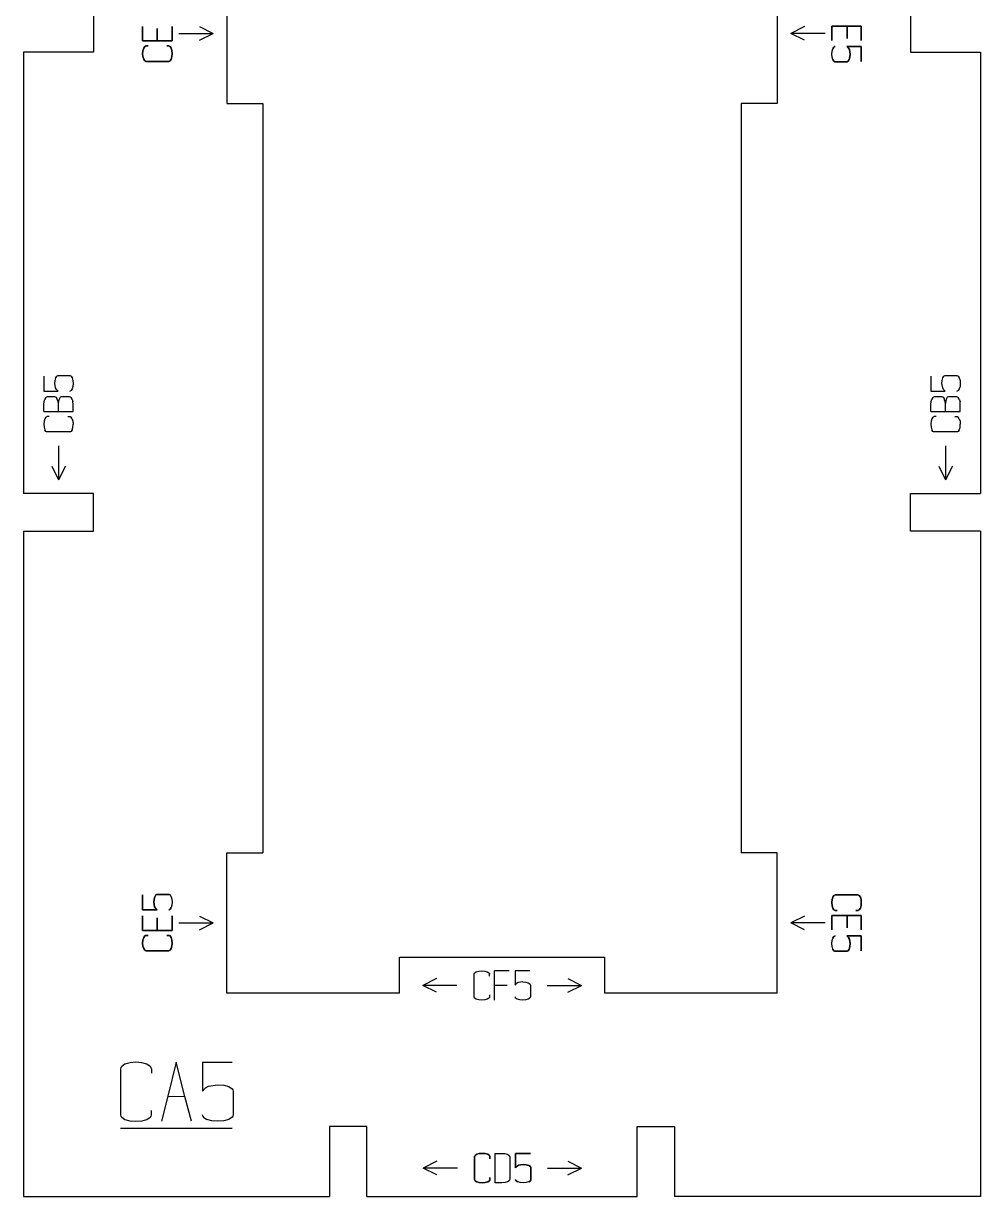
# Model space of a CAD drawing. Header units: millimetres. Extents: x -1249 to -1109, y -87 to 253.
# Drawn here: x -1248.7 to -1108.7, y -87.4 to 84.1 of the extents above; entities that cross this region are included whole.
import ezdxf

# ---------------------------------------------------------------- set-up
doc = ezdxf.new("R2010")
doc.units = ezdxf.units.MM
doc.layers.add('code', color=2, linetype='Continuous')
doc.layers.add('drawings', color=7, linetype='Continuous')

msp = doc.modelspace()

# ---------------------------------------------------------------- linework, layer by layer
at = {"layer": 'code'}
for p, q in [((-1231.23, 81.55), (-1231.23, 83.68)), ((-1231.23, 83.68), (-1231.23, 81.55)), ((-1229.13, 81.55), (-1229.13, 83.38)), ((-1229.13, 83.38), (-1229.13, 81.55)), ((-1226.92, 81.55), (-1226.92, 83.68)), ((-1226.92, 83.68), (-1226.92, 81.55)), ((-1225.92, 82.64), (-1220.92, 82.64)), ((-1222.92, 83.64), (-1220.92, 82.64)), ((-1222.92, 81.64), (-1220.92, 82.64)), ((-1134.42, 83.64), (-1136.42, 82.64)), ((-1131.42, 82.64), (-1136.42, 82.64)), ((-1134.42, 81.64), (-1136.42, 82.64)), ((-1130.42, 83.73), (-1126.11, 83.73)), ((-1128.2, 83.73), (-1130.42, 83.73)), ((-1130.42, 83.73), (-1130.42, 81.6)), ((-1130.42, 81.6), (-1130.42, 83.73)), ((-1126.11, 83.73), (-1128.2, 83.73)), ((-1128.2, 83.73), (-1128.2, 81.9)), ((-1128.2, 81.9), (-1128.2, 83.73)), ((-1126.11, 83.73), (-1126.11, 81.6)), ((-1126.11, 81.6), (-1126.11, 83.73)), ((-1226.92, 81.55), (-1231.23, 81.55)), ((-1231.23, 81.55), (-1229.13, 81.55)), ((-1231.08, 80.48), (-1230.93, 80.73)), ((-1230.93, 80.73), (-1231.08, 80.48)), ((-1230.93, 80.73), (-1230.84, 80.79)), ((-1230.84, 80.79), (-1230.93, 80.73)), ((-1230.84, 80.79), (-1230.75, 80.81)), ((-1230.75, 80.81), (-1230.84, 80.79)), ((-1230.75, 80.81), (-1230.44, 80.81)), ((-1230.44, 80.81), (-1230.75, 80.81)), ((-1229.13, 81.55), (-1226.92, 81.55)), ((-1227.7, 80.81), (-1227.4, 80.81)), ((-1227.4, 80.81), (-1227.7, 80.81)), ((-1227.4, 80.81), (-1227.3, 80.79)), ((-1227.3, 80.79), (-1227.4, 80.81)), ((-1227.3, 80.79), (-1227.21, 80.73)), ((-1227.21, 80.73), (-1227.3, 80.79)), ((-1227.21, 80.73), (-1227.06, 80.48)), ((-1227.06, 80.48), (-1227.21, 80.73)), ((-1130.28, 80.41), (-1130.12, 80.65)), ((-1130.12, 80.65), (-1130.28, 80.41)), ((-1130.12, 80.65), (-1130.03, 80.71)), ((-1130.03, 80.71), (-1130.12, 80.65)), ((-1130.03, 80.71), (-1129.94, 80.73)), ((-1129.94, 80.73), (-1130.03, 80.71)), ((-1127.97, 80.51), (-1128.23, 80.73)), ((-1128.23, 80.73), (-1126.11, 80.73)), ((-1126.11, 80.73), (-1128.23, 80.73)), ((-1128.23, 80.73), (-1127.97, 80.51)), ((-1126.11, 80.73), (-1126.11, 78.56)), ((-1126.11, 78.56), (-1126.11, 80.73)), ((-1231.23, 79.68), (-1231.19, 80.12)), ((-1231.19, 80.12), (-1231.23, 79.68)), ((-1231.19, 79.25), (-1231.23, 79.68)), ((-1231.23, 79.68), (-1231.19, 79.25)), ((-1231.19, 80.12), (-1231.08, 80.48)), ((-1231.08, 80.48), (-1231.19, 80.12)), ((-1231.08, 78.88), (-1231.19, 79.25)), ((-1231.19, 79.25), (-1231.08, 78.88)), ((-1230.93, 78.64), (-1231.08, 78.88)), ((-1231.08, 78.88), (-1230.93, 78.64)), ((-1227.06, 78.88), (-1227.21, 78.64)), ((-1227.21, 78.64), (-1227.06, 78.88)), ((-1227.06, 80.48), (-1226.95, 80.13)), ((-1226.95, 80.13), (-1227.06, 80.48)), ((-1226.95, 79.24), (-1227.06, 78.88)), ((-1227.06, 78.88), (-1226.95, 79.24)), ((-1226.95, 80.13), (-1226.92, 79.68)), ((-1226.92, 79.68), (-1226.95, 80.13)), ((-1226.92, 79.68), (-1226.95, 79.24)), ((-1226.95, 79.24), (-1226.92, 79.68)), ((-1130.42, 79.61), (-1130.38, 80.05)), ((-1130.38, 79.17), (-1130.42, 79.61)), ((-1130.38, 80.05), (-1130.28, 80.41)), ((-1130.28, 78.81), (-1130.38, 79.17)), ((-1127.85, 80.28), (-1127.97, 80.51)), ((-1127.97, 80.51), (-1127.85, 80.28)), ((-1127.89, 78.81), (-1127.78, 79.17)), ((-1127.78, 79.17), (-1127.89, 78.81)), ((-1127.75, 79.61), (-1127.85, 80.28)), ((-1127.85, 80.28), (-1127.75, 79.61)), ((-1127.78, 79.17), (-1127.75, 79.61)), ((-1127.75, 79.61), (-1127.78, 79.17)), ((-1230.84, 78.58), (-1230.93, 78.64)), ((-1230.93, 78.64), (-1230.84, 78.58)), ((-1230.75, 78.56), (-1230.84, 78.58)), ((-1230.84, 78.58), (-1230.75, 78.56)), ((-1227.4, 78.56), (-1230.75, 78.56)), ((-1230.75, 78.56), (-1227.4, 78.56)), ((-1227.3, 78.58), (-1227.4, 78.56)), ((-1227.4, 78.56), (-1227.3, 78.58)), ((-1227.21, 78.64), (-1227.3, 78.58)), ((-1227.3, 78.58), (-1227.21, 78.64)), ((-1130.28, 78.81), (-1130.12, 78.57)), ((-1130.12, 78.57), (-1130.28, 78.81)), ((-1130.12, 78.57), (-1130.03, 78.51)), ((-1130.03, 78.51), (-1130.12, 78.57)), ((-1130.03, 78.51), (-1129.94, 78.49)), ((-1129.94, 78.49), (-1130.03, 78.51)), ((-1129.94, 78.49), (-1128.23, 78.49)), ((-1128.23, 78.49), (-1129.94, 78.49)), ((-1128.23, 78.49), (-1128.13, 78.51)), ((-1128.13, 78.51), (-1128.23, 78.49)), ((-1128.13, 78.51), (-1128.04, 78.57)), ((-1128.04, 78.57), (-1128.13, 78.51)), ((-1128.04, 78.57), (-1127.89, 78.81)), ((-1127.89, 78.81), (-1128.04, 78.57)), ((-1243.77, 32.55), (-1243.68, 32.61)), ((-1243.68, 32.61), (-1243.58, 32.63)), ((-1243.58, 32.63), (-1241.87, 32.63)), ((-1241.87, 32.63), (-1241.77, 32.61)), ((-1241.77, 32.61), (-1241.69, 32.55)), ((-1114.02, 32.55), (-1113.93, 32.61)), ((-1113.93, 32.61), (-1113.83, 32.63)), ((-1113.83, 32.63), (-1112.12, 32.63)), ((-1112.12, 32.63), (-1112.02, 32.61)), ((-1112.02, 32.61), (-1111.94, 32.55)), ((-1245.7, 32.55), (-1245.7, 30.38)), ((-1244.06, 31.5), (-1244.03, 31.94)), ((-1243.96, 30.83), (-1244.06, 31.5)), ((-1244.03, 31.94), (-1243.92, 32.3)), ((-1243.92, 32.3), (-1243.77, 32.55)), ((-1241.69, 32.55), (-1241.53, 32.3)), ((-1241.53, 32.3), (-1241.42, 31.94)), ((-1241.42, 31.06), (-1241.53, 30.7)), ((-1241.42, 31.94), (-1241.39, 31.5)), ((-1241.39, 31.5), (-1241.42, 31.06)), ((-1115.95, 32.55), (-1115.95, 30.38)), ((-1114.31, 31.5), (-1114.28, 31.94)), ((-1114.21, 30.83), (-1114.31, 31.5)), ((-1114.28, 31.94), (-1114.17, 32.3)), ((-1114.17, 32.3), (-1114.02, 32.55)), ((-1111.94, 32.55), (-1111.78, 32.3)), ((-1111.78, 32.3), (-1111.67, 31.94)), ((-1111.67, 31.06), (-1111.78, 30.7)), ((-1111.67, 31.94), (-1111.64, 31.5)), ((-1111.64, 31.5), (-1111.67, 31.06)), ((-1245.7, 30.38), (-1243.58, 30.38)), ((-1245.66, 28.83), (-1245.55, 29.19)), ((-1245.4, 29.44), (-1245.55, 29.19)), ((-1245.4, 29.44), (-1245.31, 29.5)), ((-1245.22, 29.52), (-1245.31, 29.5)), ((-1244.05, 29.52), (-1245.22, 29.52)), ((-1244.05, 29.52), (-1243.89, 29.47)), ((-1243.84, 30.6), (-1243.96, 30.83)), ((-1243.89, 29.47), (-1243.76, 29.29)), ((-1243.58, 30.38), (-1243.84, 30.6)), ((-1243.65, 28.95), (-1243.76, 29.29)), ((-1243.41, 29.29), (-1243.52, 28.96)), ((-1243.28, 29.47), (-1243.41, 29.29)), ((-1243.13, 29.52), (-1243.28, 29.47)), ((-1241.87, 29.52), (-1243.13, 29.52)), ((-1241.87, 30.38), (-1241.77, 30.4)), ((-1241.77, 29.5), (-1241.87, 29.52)), ((-1241.69, 30.46), (-1241.77, 30.4)), ((-1241.77, 29.5), (-1241.68, 29.44)), ((-1241.53, 30.7), (-1241.69, 30.46)), ((-1241.53, 29.19), (-1241.68, 29.44)), ((-1241.53, 29.19), (-1241.42, 28.83)), ((-1115.95, 30.38), (-1113.83, 30.38)), ((-1115.91, 28.83), (-1115.8, 29.19)), ((-1115.65, 29.44), (-1115.8, 29.19)), ((-1115.65, 29.44), (-1115.56, 29.5)), ((-1115.47, 29.52), (-1115.56, 29.5)), ((-1114.3, 29.52), (-1115.47, 29.52)), ((-1114.3, 29.52), (-1114.14, 29.47)), ((-1114.09, 30.6), (-1114.21, 30.83)), ((-1114.14, 29.47), (-1114.01, 29.29)), ((-1113.83, 30.38), (-1114.09, 30.6)), ((-1113.9, 28.95), (-1114.01, 29.29)), ((-1113.66, 29.29), (-1113.77, 28.96)), ((-1113.53, 29.47), (-1113.66, 29.29)), ((-1113.38, 29.52), (-1113.53, 29.47)), ((-1112.12, 29.52), (-1113.38, 29.52)), ((-1112.12, 30.38), (-1112.02, 30.4)), ((-1112.02, 29.5), (-1112.12, 29.52)), ((-1111.94, 30.46), (-1112.02, 30.4)), ((-1112.02, 29.5), (-1111.93, 29.44)), ((-1111.78, 30.7), (-1111.94, 30.46)), ((-1111.78, 29.19), (-1111.93, 29.44)), ((-1111.78, 29.19), (-1111.67, 28.83)), ((-1245.7, 28.4), (-1245.66, 28.83)), ((-1245.7, 27.38), (-1245.7, 28.4)), ((-1243.65, 28.95), (-1243.59, 28.4)), ((-1243.52, 28.96), (-1243.59, 28.4)), ((-1243.59, 28.4), (-1243.59, 27.38)), ((-1241.39, 28.4), (-1241.42, 28.83)), ((-1241.39, 27.38), (-1241.39, 28.4)), ((-1115.95, 28.4), (-1115.91, 28.83)), ((-1115.95, 27.38), (-1115.95, 28.4)), ((-1113.9, 28.95), (-1113.84, 28.4)), ((-1113.77, 28.96), (-1113.84, 28.4)), ((-1113.84, 28.4), (-1113.84, 27.38)), ((-1111.64, 28.4), (-1111.67, 28.83)), ((-1111.64, 27.38), (-1111.64, 28.4)), ((-1245.7, 27.38), (-1243.59, 27.38)), ((-1245.66, 25.95), (-1245.7, 25.51)), ((-1245.55, 26.31), (-1245.66, 25.95)), ((-1245.4, 26.56), (-1245.55, 26.31)), ((-1245.4, 26.56), (-1245.31, 26.62)), ((-1245.22, 26.64), (-1245.31, 26.62)), ((-1244.91, 26.64), (-1245.22, 26.64)), ((-1243.59, 27.38), (-1241.39, 27.38)), ((-1242.18, 26.64), (-1241.87, 26.64)), ((-1241.87, 26.64), (-1241.77, 26.62)), ((-1241.68, 26.56), (-1241.77, 26.62)), ((-1241.53, 26.31), (-1241.68, 26.56)), ((-1241.53, 26.31), (-1241.42, 25.96)), ((-1241.42, 25.96), (-1241.39, 25.51)), ((-1115.95, 27.38), (-1113.84, 27.38)), ((-1115.91, 25.95), (-1115.95, 25.51)), ((-1115.8, 26.31), (-1115.91, 25.95)), ((-1115.65, 26.56), (-1115.8, 26.31)), ((-1115.65, 26.56), (-1115.56, 26.62)), ((-1115.47, 26.64), (-1115.56, 26.62)), ((-1115.16, 26.64), (-1115.47, 26.64)), ((-1113.84, 27.38), (-1111.64, 27.38)), ((-1112.43, 26.64), (-1112.12, 26.64)), ((-1112.12, 26.64), (-1112.02, 26.62)), ((-1111.93, 26.56), (-1112.02, 26.62)), ((-1111.78, 26.31), (-1111.93, 26.56)), ((-1111.78, 26.31), (-1111.67, 25.96)), ((-1111.67, 25.96), (-1111.64, 25.51)), ((-1245.7, 25.51), (-1245.66, 25.08)), ((-1245.66, 25.08), (-1245.55, 24.71)), ((-1245.4, 24.47), (-1245.55, 24.71)), ((-1245.31, 24.41), (-1245.4, 24.47)), ((-1245.22, 24.39), (-1245.31, 24.41)), ((-1241.87, 24.39), (-1245.22, 24.39)), ((-1241.77, 24.41), (-1241.87, 24.39)), ((-1241.68, 24.47), (-1241.77, 24.41)), ((-1241.53, 24.71), (-1241.68, 24.47)), ((-1241.53, 24.71), (-1241.42, 25.07)), ((-1241.42, 25.07), (-1241.39, 25.51)), ((-1115.95, 25.51), (-1115.91, 25.08)), ((-1115.91, 25.08), (-1115.8, 24.71)), ((-1115.65, 24.47), (-1115.8, 24.71)), ((-1115.56, 24.41), (-1115.65, 24.47)), ((-1115.47, 24.39), (-1115.56, 24.41)), ((-1112.12, 24.39), (-1115.47, 24.39)), ((-1112.02, 24.41), (-1112.12, 24.39)), ((-1111.93, 24.47), (-1112.02, 24.41)), ((-1111.78, 24.71), (-1111.93, 24.47)), ((-1111.78, 24.71), (-1111.67, 25.07)), ((-1111.67, 25.07), (-1111.64, 25.51)), ((-1243.54, 22.39), (-1243.54, 17.39)), ((-1113.79, 22.39), (-1113.79, 17.39)), ((-1244.54, 19.39), (-1243.54, 17.39)), ((-1242.54, 19.39), (-1243.54, 17.39)), ((-1114.79, 19.39), (-1113.79, 17.39)), ((-1112.79, 19.39), (-1113.79, 17.39)), ((-1231.23, -45.45), (-1231.23, -43.28)), ((-1231.23, -43.28), (-1231.23, -45.45)), ((-1229.56, -43.89), (-1229.59, -44.33)), ((-1229.59, -44.33), (-1229.56, -43.89)), ((-1229.59, -44.33), (-1229.49, -45)), ((-1229.49, -45), (-1229.59, -44.33)), ((-1229.45, -43.53), (-1229.56, -43.89)), ((-1229.56, -43.89), (-1229.45, -43.53)), ((-1229.29, -43.28), (-1229.45, -43.53)), ((-1229.45, -43.53), (-1229.29, -43.28)), ((-1229.21, -43.22), (-1229.29, -43.28)), ((-1229.29, -43.28), (-1229.21, -43.22)), ((-1229.11, -43.2), (-1229.21, -43.22)), ((-1229.21, -43.22), (-1229.11, -43.2)), ((-1227.4, -43.2), (-1229.11, -43.2)), ((-1229.11, -43.2), (-1227.4, -43.2)), ((-1227.3, -43.22), (-1227.4, -43.2)), ((-1227.4, -43.2), (-1227.3, -43.22)), ((-1227.21, -43.28), (-1227.3, -43.22)), ((-1227.3, -43.22), (-1227.21, -43.28)), ((-1227.06, -43.53), (-1227.21, -43.28)), ((-1227.21, -43.28), (-1227.06, -43.53)), ((-1227.06, -43.53), (-1226.95, -43.89)), ((-1226.95, -43.89), (-1226.92, -44.33)), ((-1226.92, -44.33), (-1226.95, -44.77)), ((-1130.42, -44.4), (-1130.38, -43.96)), ((-1130.38, -43.96), (-1130.42, -44.4)), ((-1130.38, -44.85), (-1130.42, -44.4)), ((-1130.42, -44.4), (-1130.38, -44.85)), ((-1130.38, -43.96), (-1130.28, -43.6)), ((-1130.28, -43.6), (-1130.38, -43.96)), ((-1130.28, -43.6), (-1130.13, -43.36)), ((-1130.13, -43.36), (-1130.28, -43.6)), ((-1130.13, -43.36), (-1130.04, -43.3)), ((-1130.04, -43.3), (-1130.13, -43.36)), ((-1130.04, -43.3), (-1129.94, -43.28)), ((-1129.94, -43.28), (-1130.04, -43.3)), ((-1129.94, -43.28), (-1126.59, -43.28)), ((-1126.59, -43.28), (-1129.94, -43.28)), ((-1126.59, -43.28), (-1126.5, -43.3)), ((-1126.5, -43.3), (-1126.59, -43.28)), ((-1126.5, -43.3), (-1126.41, -43.36)), ((-1126.41, -43.36), (-1126.5, -43.3)), ((-1126.41, -43.36), (-1126.25, -43.6)), ((-1126.25, -43.6), (-1126.41, -43.36)), ((-1126.25, -43.6), (-1126.15, -43.96)), ((-1126.15, -43.96), (-1126.25, -43.6)), ((-1126.15, -43.96), (-1126.11, -44.4)), ((-1126.11, -44.4), (-1126.15, -43.96)), ((-1126.11, -44.4), (-1126.15, -44.84)), ((-1126.15, -44.84), (-1126.11, -44.4)), ((-1229.11, -45.45), (-1231.23, -45.45)), ((-1231.23, -45.45), (-1229.11, -45.45)), ((-1229.49, -45), (-1229.36, -45.23)), ((-1229.36, -45.23), (-1229.49, -45)), ((-1229.36, -45.23), (-1229.11, -45.45)), ((-1229.11, -45.45), (-1229.36, -45.23)), ((-1227.3, -45.43), (-1227.4, -45.45)), ((-1227.4, -45.45), (-1227.3, -45.43)), ((-1227.21, -45.37), (-1227.3, -45.43)), ((-1227.3, -45.43), (-1227.21, -45.37)), ((-1227.06, -45.13), (-1227.21, -45.37)), ((-1227.21, -45.37), (-1227.06, -45.13)), ((-1226.95, -44.77), (-1227.06, -45.13)), ((-1130.42, -46.27), (-1126.11, -46.27)), ((-1128.2, -46.27), (-1130.42, -46.27)), ((-1130.42, -46.27), (-1130.42, -48.4)), ((-1130.42, -48.4), (-1130.42, -46.27)), ((-1130.28, -45.2), (-1130.38, -44.85)), ((-1130.38, -44.85), (-1130.28, -45.2)), ((-1130.12, -45.45), (-1130.28, -45.2)), ((-1130.28, -45.2), (-1130.12, -45.45)), ((-1130.03, -45.51), (-1130.12, -45.45)), ((-1130.12, -45.45), (-1130.03, -45.51)), ((-1129.94, -45.53), (-1130.03, -45.51)), ((-1130.03, -45.51), (-1129.94, -45.53)), ((-1129.63, -45.53), (-1129.94, -45.53)), ((-1129.94, -45.53), (-1129.63, -45.53)), ((-1126.11, -46.27), (-1128.2, -46.27)), ((-1128.2, -46.27), (-1128.2, -48.1)), ((-1128.2, -48.1), (-1128.2, -46.27)), ((-1126.59, -45.53), (-1126.9, -45.53)), ((-1126.9, -45.53), (-1126.59, -45.53)), ((-1126.5, -45.51), (-1126.59, -45.53)), ((-1126.59, -45.53), (-1126.5, -45.51)), ((-1126.41, -45.45), (-1126.5, -45.51)), ((-1126.5, -45.51), (-1126.41, -45.45)), ((-1126.25, -45.2), (-1126.41, -45.45)), ((-1126.41, -45.45), (-1126.25, -45.2)), ((-1126.15, -44.84), (-1126.25, -45.2)), ((-1126.25, -45.2), (-1126.15, -44.84)), ((-1126.11, -46.27), (-1126.11, -48.4)), ((-1126.11, -48.4), (-1126.11, -46.27)), ((-1231.23, -48.45), (-1231.23, -46.32)), ((-1231.23, -46.32), (-1231.23, -48.45)), ((-1229.13, -48.45), (-1229.13, -46.62)), ((-1229.13, -46.62), (-1229.13, -48.45)), ((-1226.92, -48.45), (-1226.92, -46.32)), ((-1226.92, -46.32), (-1226.92, -48.45)), ((-1225.92, -47.36), (-1220.92, -47.36)), ((-1222.92, -46.36), (-1220.92, -47.36)), ((-1222.92, -48.36), (-1220.92, -47.36)), ((-1134.42, -46.36), (-1136.42, -47.36)), ((-1131.42, -47.36), (-1136.42, -47.36)), ((-1134.42, -48.36), (-1136.42, -47.36)), ((-1226.92, -48.45), (-1231.23, -48.45)), ((-1231.23, -48.45), (-1229.13, -48.45)), ((-1231.19, -49.88), (-1231.08, -49.52)), ((-1231.08, -49.52), (-1231.19, -49.88)), ((-1231.08, -49.52), (-1230.93, -49.27)), ((-1230.93, -49.27), (-1231.08, -49.52)), ((-1230.93, -49.27), (-1230.84, -49.21)), ((-1230.84, -49.21), (-1230.93, -49.27)), ((-1230.84, -49.21), (-1230.75, -49.19)), ((-1230.75, -49.19), (-1230.84, -49.21)), ((-1230.75, -49.19), (-1230.44, -49.19)), ((-1230.44, -49.19), (-1230.75, -49.19)), ((-1229.13, -48.45), (-1226.92, -48.45)), ((-1227.7, -49.19), (-1227.4, -49.19)), ((-1227.4, -49.19), (-1227.7, -49.19)), ((-1227.4, -49.19), (-1227.3, -49.21)), ((-1227.3, -49.21), (-1227.4, -49.19)), ((-1227.3, -49.21), (-1227.21, -49.27)), ((-1227.21, -49.27), (-1227.3, -49.21)), ((-1227.21, -49.27), (-1227.06, -49.52)), ((-1227.06, -49.52), (-1227.21, -49.27)), ((-1227.06, -49.52), (-1226.95, -49.87)), ((-1226.95, -49.87), (-1227.06, -49.52)), ((-1130.38, -49.95), (-1130.28, -49.59)), ((-1130.28, -49.59), (-1130.12, -49.35)), ((-1130.12, -49.35), (-1130.28, -49.59)), ((-1130.12, -49.35), (-1130.03, -49.29)), ((-1130.03, -49.29), (-1130.12, -49.35)), ((-1130.03, -49.29), (-1129.94, -49.27)), ((-1129.94, -49.27), (-1130.03, -49.29)), ((-1127.97, -49.49), (-1128.23, -49.27)), ((-1128.23, -49.27), (-1126.11, -49.27)), ((-1126.11, -49.27), (-1128.23, -49.27)), ((-1128.23, -49.27), (-1127.97, -49.49)), ((-1127.85, -49.72), (-1127.97, -49.49)), ((-1127.97, -49.49), (-1127.85, -49.72)), ((-1127.75, -50.39), (-1127.85, -49.72)), ((-1127.85, -49.72), (-1127.75, -50.39)), ((-1126.11, -49.27), (-1126.11, -51.44)), ((-1126.11, -51.44), (-1126.11, -49.27)), ((-1231.23, -50.32), (-1231.19, -49.88)), ((-1231.19, -49.88), (-1231.23, -50.32)), ((-1231.19, -50.75), (-1231.23, -50.32)), ((-1231.23, -50.32), (-1231.19, -50.75)), ((-1231.08, -51.12), (-1231.19, -50.75)), ((-1231.19, -50.75), (-1231.08, -51.12)), ((-1230.93, -51.36), (-1231.08, -51.12)), ((-1231.08, -51.12), (-1230.93, -51.36)), ((-1230.84, -51.42), (-1230.93, -51.36)), ((-1230.93, -51.36), (-1230.84, -51.42)), ((-1230.75, -51.44), (-1230.84, -51.42)), ((-1230.84, -51.42), (-1230.75, -51.44)), ((-1227.3, -51.42), (-1227.4, -51.44)), ((-1227.4, -51.44), (-1227.3, -51.42)), ((-1227.21, -51.36), (-1227.3, -51.42)), ((-1227.3, -51.42), (-1227.21, -51.36)), ((-1227.06, -51.12), (-1227.21, -51.36)), ((-1227.21, -51.36), (-1227.06, -51.12)), ((-1226.95, -50.76), (-1227.06, -51.12)), ((-1227.06, -51.12), (-1226.95, -50.76)), ((-1226.95, -49.87), (-1226.92, -50.32)), ((-1226.92, -50.32), (-1226.95, -49.87)), ((-1226.92, -50.32), (-1226.95, -50.76)), ((-1226.95, -50.76), (-1226.92, -50.32)), ((-1130.42, -50.39), (-1130.38, -49.95)), ((-1130.38, -50.83), (-1130.42, -50.39)), ((-1130.28, -51.19), (-1130.38, -50.83)), ((-1130.28, -51.19), (-1130.12, -51.43)), ((-1130.12, -51.43), (-1130.28, -51.19)), ((-1130.12, -51.43), (-1130.03, -51.49)), ((-1130.03, -51.49), (-1130.12, -51.43)), ((-1128.13, -51.49), (-1128.04, -51.43)), ((-1128.04, -51.43), (-1128.13, -51.49)), ((-1128.04, -51.43), (-1127.89, -51.19)), ((-1127.89, -51.19), (-1128.04, -51.43)), ((-1127.89, -51.19), (-1127.78, -50.83)), ((-1127.78, -50.83), (-1127.89, -51.19)), ((-1127.78, -50.83), (-1127.75, -50.39)), ((-1127.75, -50.39), (-1127.78, -50.83)), ((-1227.4, -51.44), (-1230.75, -51.44)), ((-1230.75, -51.44), (-1227.4, -51.44)), ((-1130.03, -51.49), (-1129.94, -51.51)), ((-1129.94, -51.51), (-1130.03, -51.49)), ((-1129.94, -51.51), (-1128.23, -51.51)), ((-1128.23, -51.51), (-1129.94, -51.51)), ((-1128.23, -51.51), (-1128.13, -51.49)), ((-1128.13, -51.49), (-1128.23, -51.51)), ((-1182.75, -54.84), (-1182.73, -54.74)), ((-1182.75, -58.19), (-1182.75, -54.84)), ((-1182.73, -54.74), (-1182.67, -54.66)), ((-1182.67, -54.66), (-1182.43, -54.5)), ((-1182.43, -54.5), (-1182.06, -54.4)), ((-1182.06, -54.4), (-1181.62, -54.36)), ((-1181.62, -54.36), (-1181.19, -54.4)), ((-1181.19, -54.4), (-1180.83, -54.5)), ((-1180.83, -54.5), (-1180.58, -54.66)), ((-1180.58, -54.66), (-1180.52, -54.75)), ((-1180.52, -54.75), (-1180.5, -54.84)), ((-1180.5, -55.15), (-1180.5, -54.84)), ((-1179.76, -56.49), (-1179.76, -54.36)), ((-1177.63, -54.36), (-1179.76, -54.36)), ((-1174.59, -54.36), (-1176.76, -54.36)), ((-1176.76, -54.36), (-1176.76, -56.48)), ((-1188.26, -55.49), (-1190.26, -56.49)), ((-1185.26, -56.49), (-1190.26, -56.49)), ((-1188.26, -57.49), (-1190.26, -56.49)), ((-1179.76, -58.67), (-1179.76, -56.49)), ((-1177.93, -56.49), (-1179.76, -56.49)), ((-1176.76, -56.48), (-1176.54, -56.22)), ((-1176.31, -56.09), (-1176.54, -56.22)), ((-1175.64, -56), (-1176.31, -56.09)), ((-1175.64, -56), (-1175.2, -56.03)), ((-1175.2, -56.03), (-1174.83, -56.14)), ((-1174.83, -56.14), (-1174.59, -56.29)), ((-1174.59, -56.29), (-1174.53, -56.38)), ((-1174.53, -56.38), (-1174.51, -56.48)), ((-1174.51, -56.48), (-1174.51, -58.19)), ((-1172.06, -56.49), (-1167.06, -56.49)), ((-1169.06, -55.49), (-1167.06, -56.49)), ((-1169.06, -57.49), (-1167.06, -56.49)), ((-1182.73, -58.29), (-1182.75, -58.19)), ((-1182.67, -58.38), (-1182.73, -58.29)), ((-1180.52, -58.28), (-1180.58, -58.37)), ((-1180.5, -58.19), (-1180.52, -58.28)), ((-1180.5, -57.88), (-1180.5, -58.19)), ((-1176.76, -58.19), (-1176.74, -58.28)), ((-1176.68, -58.37), (-1176.74, -58.28)), ((-1174.53, -58.28), (-1174.59, -58.37)), ((-1174.51, -58.19), (-1174.53, -58.28)), ((-1182.43, -58.53), (-1182.67, -58.38)), ((-1182.07, -58.63), (-1182.43, -58.53)), ((-1181.62, -58.67), (-1182.07, -58.63)), ((-1181.18, -58.63), (-1181.62, -58.67)), ((-1180.83, -58.53), (-1181.18, -58.63)), ((-1180.58, -58.37), (-1180.83, -58.53)), ((-1176.44, -58.53), (-1176.68, -58.37)), ((-1176.08, -58.63), (-1176.44, -58.53)), ((-1175.64, -58.67), (-1176.08, -58.63)), ((-1175.2, -58.63), (-1175.64, -58.67)), ((-1174.83, -58.53), (-1175.2, -58.63)), ((-1174.59, -58.37), (-1174.83, -58.53)), ((-1234.41, -68.51), (-1234.45, -68.7)), ((-1234.29, -68.34), (-1234.41, -68.51)), ((-1233.82, -68.03), (-1234.29, -68.34)), ((-1233.08, -67.82), (-1233.82, -68.03)), ((-1232.21, -67.74), (-1233.08, -67.82)), ((-1231.34, -67.82), (-1232.21, -67.74)), ((-1230.61, -68.03), (-1231.34, -67.82)), ((-1230.12, -68.34), (-1230.61, -68.03)), ((-1230, -68.52), (-1230.12, -68.34)), ((-1229.96, -68.7), (-1230, -68.52)), ((-1226.35, -67.73), (-1227.57, -72.71)), ((-1225.05, -72.73), (-1226.35, -67.73)), ((-1222.48, -67.74), (-1222.48, -71.98)), ((-1222.48, -67.74), (-1218.13, -67.74)), ((-1234.45, -68.7), (-1234.45, -75.4)), ((-1229.96, -68.7), (-1229.96, -69.32)), ((-1222.48, -71.98), (-1222.04, -71.47)), ((-1222.04, -71.47), (-1221.58, -71.21)), ((-1221.58, -71.21), (-1220.23, -71.01)), ((-1220.23, -71.01), (-1219.35, -71.09)), ((-1219.35, -71.09), (-1218.63, -71.3)), ((-1218.63, -71.3), (-1218.14, -71.61)), ((-1218.14, -71.61), (-1218.02, -71.78)), ((-1218.02, -71.78), (-1217.98, -71.98)), ((-1217.98, -71.98), (-1217.98, -75.4)), ((-1227.57, -72.71), (-1228.47, -76.36)), ((-1227.57, -72.71), (-1225.05, -72.73)), ((-1224.1, -76.36), (-1225.05, -72.73)), ((-1234.45, -75.4), (-1234.41, -75.6)), ((-1230, -75.59), (-1229.96, -75.4)), ((-1229.96, -75.4), (-1229.96, -74.79)), ((-1222.44, -75.59), (-1222.48, -75.4)), ((-1217.98, -75.4), (-1218.02, -75.59)), ((-1234.41, -75.6), (-1234.29, -75.78)), ((-1234.29, -75.78), (-1233.82, -76.08)), ((-1233.82, -76.08), (-1233.1, -76.29)), ((-1233.1, -76.29), (-1232.21, -76.36)), ((-1232.21, -76.36), (-1231.32, -76.29)), ((-1231.32, -76.29), (-1230.61, -76.08)), ((-1230.61, -76.08), (-1230.12, -75.77)), ((-1230.12, -75.77), (-1230, -75.59)), ((-1222.44, -75.59), (-1222.32, -75.77)), ((-1222.32, -75.77), (-1221.84, -76.08)), ((-1221.11, -76.29), (-1221.84, -76.08)), ((-1220.23, -76.36), (-1221.11, -76.29)), ((-1219.35, -76.29), (-1220.23, -76.36)), ((-1218.63, -76.08), (-1219.35, -76.29)), ((-1218.14, -75.77), (-1218.63, -76.08)), ((-1218.02, -75.59), (-1218.14, -75.77)), ((-1234.45, -77.36), (-1218.13, -77.36)), ((-1188.18, -82.21), (-1190.18, -83.21)), ((-1182.68, -81.53), (-1182.66, -81.44)), ((-1182.66, -81.44), (-1182.68, -81.53)), ((-1182.68, -84.88), (-1182.68, -81.53)), ((-1182.68, -81.53), (-1182.68, -84.88)), ((-1182.66, -81.44), (-1182.6, -81.35)), ((-1182.6, -81.35), (-1182.66, -81.44)), ((-1182.6, -81.35), (-1182.36, -81.19)), ((-1182.36, -81.19), (-1182.6, -81.35)), ((-1182.36, -81.19), (-1181.99, -81.09)), ((-1181.99, -81.09), (-1182.36, -81.19)), ((-1181.99, -81.09), (-1181.55, -81.05)), ((-1181.55, -81.05), (-1181.99, -81.09)), ((-1181.55, -81.05), (-1181.12, -81.09)), ((-1181.12, -81.09), (-1181.55, -81.05)), ((-1181.12, -81.09), (-1180.75, -81.19)), ((-1180.75, -81.19), (-1181.12, -81.09)), ((-1180.75, -81.19), (-1180.51, -81.35)), ((-1180.51, -81.35), (-1180.75, -81.19)), ((-1180.51, -81.35), (-1180.45, -81.44)), ((-1180.45, -81.44), (-1180.51, -81.35)), ((-1180.45, -81.44), (-1180.43, -81.53)), ((-1180.43, -81.53), (-1180.45, -81.44)), ((-1180.43, -81.53), (-1180.43, -81.84)), ((-1180.43, -81.84), (-1180.43, -81.53)), ((-1179.69, -85.36), (-1179.69, -81.05)), ((-1179.69, -81.05), (-1178.67, -81.05)), ((-1178.67, -81.05), (-1178.23, -81.09)), ((-1178.23, -81.09), (-1177.87, -81.19)), ((-1177.87, -81.19), (-1177.63, -81.35)), ((-1177.63, -81.35), (-1177.56, -81.44)), ((-1177.56, -81.44), (-1177.54, -81.53)), ((-1177.54, -81.53), (-1177.54, -84.88)), ((-1176.69, -83.17), (-1176.69, -81.05)), ((-1176.69, -81.05), (-1174.52, -81.05)), ((-1174.52, -81.05), (-1176.69, -81.05)), ((-1176.69, -81.05), (-1176.69, -83.17)), ((-1169.02, -82.21), (-1167.02, -83.21)), ((-1185.18, -83.21), (-1190.18, -83.21)), ((-1188.18, -84.21), (-1190.18, -83.21)), ((-1176.47, -82.91), (-1176.69, -83.17)), ((-1176.69, -83.17), (-1176.47, -82.91)), ((-1176.24, -82.79), (-1176.47, -82.91)), ((-1176.47, -82.91), (-1176.24, -82.79)), ((-1175.57, -82.69), (-1176.24, -82.79)), ((-1176.24, -82.79), (-1175.57, -82.69)), ((-1175.12, -82.72), (-1175.57, -82.69)), ((-1175.57, -82.69), (-1175.12, -82.72)), ((-1174.76, -82.83), (-1175.12, -82.72)), ((-1175.12, -82.72), (-1174.76, -82.83)), ((-1174.52, -82.98), (-1174.76, -82.83)), ((-1174.76, -82.83), (-1174.52, -82.98)), ((-1174.46, -83.07), (-1174.52, -82.98)), ((-1174.52, -82.98), (-1174.46, -83.07)), ((-1174.44, -83.17), (-1174.46, -83.07)), ((-1174.46, -83.07), (-1174.44, -83.17)), ((-1174.44, -84.88), (-1174.44, -83.17)), ((-1174.44, -83.17), (-1174.44, -84.88)), ((-1172.02, -83.21), (-1167.02, -83.21)), ((-1169.02, -84.21), (-1167.02, -83.21)), ((-1182.66, -84.98), (-1182.68, -84.88)), ((-1182.68, -84.88), (-1182.66, -84.98)), ((-1182.6, -85.07), (-1182.66, -84.98)), ((-1182.66, -84.98), (-1182.6, -85.07)), ((-1182.36, -85.22), (-1182.6, -85.07)), ((-1182.6, -85.07), (-1182.36, -85.22)), ((-1182, -85.32), (-1182.36, -85.22)), ((-1182.36, -85.22), (-1182, -85.32)), ((-1181.55, -85.36), (-1182, -85.32)), ((-1182, -85.32), (-1181.55, -85.36)), ((-1181.11, -85.32), (-1181.55, -85.36)), ((-1181.55, -85.36), (-1181.11, -85.32)), ((-1180.75, -85.22), (-1181.11, -85.32)), ((-1181.11, -85.32), (-1180.75, -85.22)), ((-1180.51, -85.06), (-1180.75, -85.22)), ((-1180.75, -85.22), (-1180.51, -85.06)), ((-1180.45, -84.97), (-1180.51, -85.06)), ((-1180.51, -85.06), (-1180.45, -84.97)), ((-1180.43, -84.88), (-1180.45, -84.97)), ((-1180.45, -84.97), (-1180.43, -84.88)), ((-1180.43, -84.57), (-1180.43, -84.88)), ((-1180.43, -84.88), (-1180.43, -84.57)), ((-1178.67, -85.36), (-1179.69, -85.36)), ((-1178.22, -85.32), (-1178.67, -85.36)), ((-1177.87, -85.22), (-1178.22, -85.32)), ((-1177.63, -85.06), (-1177.87, -85.22)), ((-1177.56, -84.97), (-1177.63, -85.06)), ((-1177.54, -84.88), (-1177.56, -84.97)), ((-1176.67, -84.97), (-1176.69, -84.88)), ((-1176.69, -84.88), (-1176.67, -84.97)), ((-1176.61, -85.06), (-1176.67, -84.97)), ((-1176.67, -84.97), (-1176.61, -85.06)), ((-1176.37, -85.22), (-1176.61, -85.06)), ((-1176.61, -85.06), (-1176.37, -85.22)), ((-1176.01, -85.32), (-1176.37, -85.22)), ((-1175.57, -85.36), (-1176.01, -85.32)), ((-1175.12, -85.32), (-1175.57, -85.36)), ((-1174.76, -85.22), (-1175.12, -85.32)), ((-1174.76, -85.22), (-1174.52, -85.06)), ((-1174.52, -85.06), (-1174.76, -85.22)), ((-1174.52, -85.06), (-1174.46, -84.97)), ((-1174.46, -84.97), (-1174.52, -85.06)), ((-1174.46, -84.97), (-1174.44, -84.88)), ((-1174.44, -84.88), (-1174.46, -84.97))]:
    msp.add_line(p, q, dxfattribs=at)
at = {"layer": 'drawings'}
for p, q in [((-1218.92, 92.89), (-1218.92, 72.39)), ((-1138.42, 92.89), (-1138.42, 72.39)), ((-1238.42, 85.39), (-1238.42, 79.89)), ((-1118.92, 85.39), (-1118.92, 79.89)), ((-1238.42, 79.89), (-1248.67, 79.89)), ((-1248.67, 79.89), (-1248.67, 15.39)), ((-1118.92, 79.89), (-1108.67, 79.89)), ((-1108.67, 79.89), (-1108.67, 15.39)), ((-1218.92, 72.39), (-1213.67, 72.39)), ((-1213.67, 72.39), (-1213.67, -37.11)), ((-1143.67, 72.39), (-1143.67, -37.11)), ((-1138.42, 72.39), (-1143.67, 72.39)), ((-1238.42, 15.39), (-1248.67, 15.39)), ((-1238.42, 9.89), (-1238.42, 15.39)), ((-1118.92, 15.39), (-1108.67, 15.39)), ((-1118.92, 9.89), (-1118.92, 15.39)), ((-1248.67, 9.89), (-1238.42, 9.89)), ((-1248.67, 9.89), (-1248.67, -87.36)), ((-1108.67, 9.89), (-1118.92, 9.89)), ((-1108.67, 9.89), (-1108.67, -87.36)), ((-1218.92, -37.11), (-1213.67, -37.11)), ((-1218.92, -57.61), (-1218.92, -37.11)), ((-1138.42, -37.11), (-1143.67, -37.11)), ((-1138.42, -57.61), (-1138.42, -37.11)), ((-1193.67, -57.61), (-1193.67, -52.36)), ((-1193.67, -52.36), (-1163.67, -52.36)), ((-1163.67, -52.36), (-1163.67, -57.61)), ((-1193.67, -57.61), (-1218.92, -57.61)), ((-1138.42, -57.61), (-1163.67, -57.61)), ((-1198.42, -77.11), (-1203.92, -77.11)), ((-1203.92, -77.11), (-1203.92, -87.36)), ((-1198.42, -87.36), (-1198.42, -77.11)), ((-1158.92, -87.36), (-1158.92, -77.11)), ((-1158.92, -77.11), (-1153.42, -77.11)), ((-1153.42, -77.11), (-1153.42, -87.36)), ((-1248.67, -87.36), (-1203.92, -87.36)), ((-1198.42, -87.36), (-1158.92, -87.36)), ((-1108.67, -87.36), (-1153.42, -87.36))]:
    msp.add_line(p, q, dxfattribs=at)

doc.saveas('drawing.dxf')
